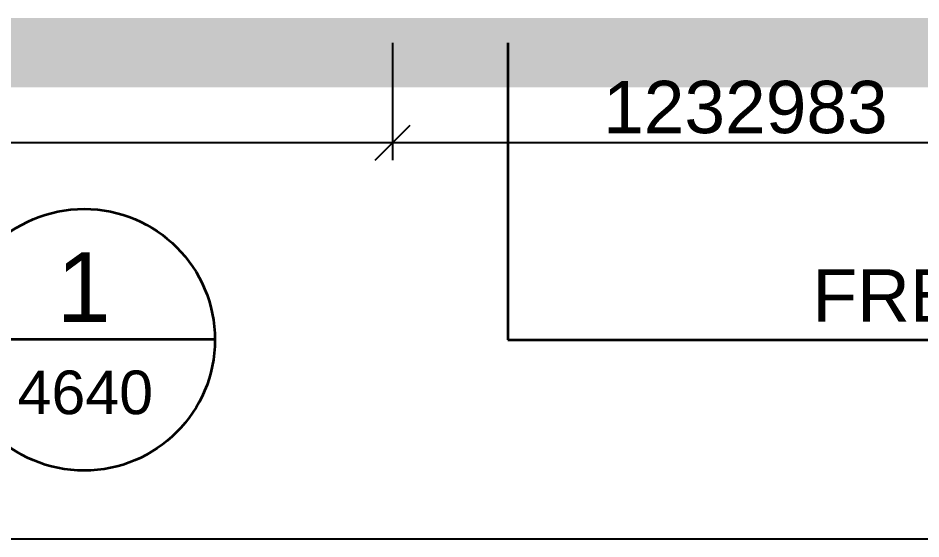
# Model space of a CAD drawing. Header units: millimetres. Extents: x 663313 to 1226001, y 1431724 to 1620898.
# Drawn here: x 870274 to 875450, y 1505819 to 1508805 of the extents above; entities that cross this region are included whole.
import ezdxf

# ---------------------------------------------------------------- set-up
doc = ezdxf.new("R2010")
doc.units = ezdxf.units.MM
doc.set_wipeout_variables(frame=1)
doc.layers.add('000 - 0_HIDE_OBJ_FRAMING_DEF_SUB', color=7, linetype='Continuous', plot=False)
for name, color, linetype in [('000 - CONCRETE_COL_HATCH_', 7, 'Continuous'), ('000 - CONCRETE_COL_WIPEOUT_', 7, 'Continuous'), ('_PP-Dim', 7, 'Continuous')]:
    doc.layers.add(name, color=color, linetype=linetype)
doc.styles.add('Arial', font='arial.ttf')
doc.styles.add('Arial_1', font='arial.ttf', dxfattribs={"height": 125})
doc.styles.add('Arial_2', font='arial.ttf', dxfattribs={"height": 300})
doc.dimstyles.new('DPA-DIM-3_0_T-T', dxfattribs={"dimscale": 304.8, "dimtxt": 1.004192, "dimasz": 0.656168, "dimexe": 0.328084, "dimexo": 0.0625, "dimgap": 0.164042, "dimtad": 1, "dimdec": 0, "dimlfac": 304.8, "dimzin": 0, "dimdsep": 46, "dimtxsty": 'Arial_2', "dimblk1": 'OBLIQUE', "dimblk2": 'OBLIQUE', "dimsah": 1, "dimcen": 0.09, "dimdle": 0.656168, "dimclrd": 7, "dimclre": 7, "dimclrt": 7, "dimadec": 8, "dimazin": 0, "dimtfac": 1, "dimtdec": 4, "dimtix": 1, "dimtmove": 0, "dimatfit": 3, "dimfxl": 0.004306, "dimfxlon": 1, "dimtvp": 1, "dimtolj": 1, "dimtzin": 0, "dimarcsym": 2})

# ---------------------------------------------------------------- blocks, each defined once
blk = doc.blocks.new('A$Cbc3bdfda')
at = {"layer": 'Defpoints', "color": 7}
blk.add_lwpolyline([(0, -400), (775, -400), (775, 0), (0, 0)], close=True, dxfattribs=at)
blk = doc.blocks.new('_Oblique')
at = {"color": 7, "linetype": 'ByBlock', "lineweight": -2}
blk.add_line((-0.5, -0.5), (0.5, 0.5), dxfattribs=at)
blk = doc.blocks.new('*D3581')
at = {"layer": '000 - 0_HIDE_OBJ_FRAMING_DEF_SUB', "color": 7, "lineweight": -2, "transparency": 16777216}
for p, q in [((-20810, -142.3), (-20810, -815.3)), ((-16764.8, -150.1), (-16764.8, -815.3)), ((-16564.8, -715.3), (-21010, -715.3))]:
    blk.add_line(p, q, dxfattribs=at)
at = {"layer": 'Defpoints', "color": 7, "transparency": 16777216}
for p in [(-20810, -123.2), (-16764.8, -131.1), (-20810, -715.3)]:
    blk.add_point(p, dxfattribs=at)
at = {"layer": '000 - 0_HIDE_OBJ_FRAMING_DEF_SUB', "color": 7, "lineweight": -2, "transparency": 16777216, "xscale": 200, "yscale": 200, "zscale": 200, "rotation": 180}
blk.add_blockref('_Oblique', (-20810, -715.3), dxfattribs=at)
at = {"layer": '000 - 0_HIDE_OBJ_FRAMING_DEF_SUB', "color": 7, "lineweight": -2, "transparency": 16777216, "xscale": 200, "yscale": 200, "zscale": 200}
blk.add_blockref('_Oblique', (-16764.8, -715.3), dxfattribs=at)
at = {"layer": '000 - 0_HIDE_OBJ_FRAMING_DEF_SUB', "color": 7, "transparency": 16777216, "insert": (-18787.4, -512), "char_height": 300, "width": 1107.531, "attachment_point": 5, "style": 'Arial_2'}
blk.add_mtext('\\A1;1232983', dxfattribs=at)
blk = doc.blocks.new('*D3582')
at = {"layer": '000 - 0_HIDE_OBJ_FRAMING_DEF_SUB', "color": 7, "lineweight": -2, "transparency": 16777216}
for p, q in [((-48699.8, -73.4), (-48699.8, -815.3)), ((-20810, -142.3), (-20810, -815.3)), ((-20610, -715.3), (-48899.8, -715.3))]:
    blk.add_line(p, q, dxfattribs=at)
at = {"layer": 'Defpoints', "color": 7, "transparency": 16777216}
for p in [(-48699.8, -54.4), (-20810, -123.2), (-48699.8, -715.3)]:
    blk.add_point(p, dxfattribs=at)
at = {"layer": '000 - 0_HIDE_OBJ_FRAMING_DEF_SUB', "color": 7, "lineweight": -2, "transparency": 16777216, "xscale": 200, "yscale": 200, "zscale": 200, "rotation": 180}
blk.add_blockref('_Oblique', (-48699.8, -715.3), dxfattribs=at)
at = {"layer": '000 - 0_HIDE_OBJ_FRAMING_DEF_SUB', "color": 7, "lineweight": -2, "transparency": 16777216, "xscale": 200, "yscale": 200, "zscale": 200}
blk.add_blockref('_Oblique', (-20810, -715.3), dxfattribs=at)
at = {"layer": '000 - 0_HIDE_OBJ_FRAMING_DEF_SUB', "color": 7, "transparency": 16777216, "insert": (-34754.9, -512.1), "char_height": 300, "width": 1384.414, "attachment_point": 5, "style": 'Arial_2'}
blk.add_mtext('\\A1;8500804', dxfattribs=at)
blk = doc.blocks.new('DPA_AN_Callout Symbol - UP-Down-6278882-ENT 4 ELE-2 sheet')
at = {"layer": '000 - 0_HIDE_OBJ_FRAMING_DEF_SUB', "color": 7, "lineweight": 35}
blk.add_line((-167046, 103016.2), (-165546, 103016.2), dxfattribs=at)
blk.add_circle((-166296, 103013.4), 750, dxfattribs=at)
blk = doc.blocks.new('*U5405')
at = {"layer": '000 - CONCRETE_COL_HATCH_'}
h = blk.add_hatch(dxfattribs=at)
h.set_pattern_fill('EARTH', scale=0.5, angle=45)
h.set_pattern_definition([(45, (68827.957, -831398.828), (0, 4.49012806), [3.175, -3.175]), (45, (68827.115, -831397.986), (0, 4.49012806), [3.175, -3.175]), (45, (68826.273, -831397.1442), (0, 4.49012806), [3.175, -3.175]), (135, (68826.273, -831396.583), (-4.49012806, 0), [3.175, -3.175]), (135, (68827.115, -831395.741), (-4.49012806, 0), [3.175, -3.175]), (135, (68827.957, -831394.899), (-4.49012806, 0), [3.175, -3.175])])
h.paths.add_polyline_path([(0, 0), (34414, 0), (34414, 398), (0, 398)])
blk = doc.blocks.new('A$Cc320a9d8')
at = {"layer": '000 - 0_HIDE_OBJ_FRAMING_DEF_SUB', "color": 7, "lineweight": 35}
for p, q in [((-20149.9585, -141.9462), (-20149.9585, -1844.0501)), ((-20149.9585, -1844.0501), (-14957.0752, -1844.0501))]:
    blk.add_line(p, q, dxfattribs=at)
blk.add_blockref('DPA_AN_Callout Symbol - UP-Down-6278882-ENT 4 ELE-2 sheet', (143717.9247, -104857.4405), dxfattribs=at)
at = {"layer": '000 - 0_HIDE_OBJ_FRAMING_DEF_SUB', "color": 7, "lineweight": 9, "attachment_point": 1}
for s, insert, char_height, width, style in [('1', (-22735.3333, -1342.0885), 400, 376.793125, 'Arial'), ('4640', (-22959.5077, -2020.6), 250, 929.9575, 'Arial_1')]:
    blk.add_mtext(s, dxfattribs=dict(at, insert=insert, char_height=char_height, width=width, style=style))
at = {"layer": '000 - 0_HIDE_OBJ_FRAMING_DEF_SUB', "color": 7, "insert": (-18403.081, -1440.4157), "char_height": 300, "width": 4176.791875, "attachment_point": 1, "style": 'Arial_2'}
blk.add_mtext('FREE STANDING', dxfattribs=at)
at = {"layer": '000 - 0_HIDE_OBJ_FRAMING_DEF_SUB', "color": 7}
for base, p1, p2, override, picture, middle in [((-48699.7823, -715.2981), (-20810.0047, -123.2081), (-48699.7823, -54.3912), {"dimpost": '<>', "dimclrd": 7, "dimclre": 7, "dimclrt": 7, "dimfxl": 27889.862415}, '*D3582', (-34754.8935, -512.1262)), ((-20810.0047, -715.2981), (-16764.7863, -131.0922), (-20810.0047, -123.2081), {"dimpost": '<>', "dimclrd": 7, "dimclre": 7, "dimclrt": 7, "dimfxl": 4045.226104}, '*D3581', (-18787.3955, -512.0239))]:
    dim = blk.add_linear_dim(base=base, p1=p1, p2=p2, dimstyle='DPA-DIM-3_0_T-T', override=override, dxfattribs=at)
    dim.commit()
    dim.dimension.update_dxf_attribs({"geometry": picture, "text_midpoint": middle})

msp = doc.modelspace()

# ---------------------------------------------------------------- block references
at = {"layer": '_PP-Dim', "color": 7, "xscale": 50, "yscale": 50, "zscale": 50}
msp.add_blockref('A$Cbc3bdfda', (837862.5634, 1525819.1136), dxfattribs=at)

# ---------------------------------------------------------------- next in the draw order: block references
at = {"color": 7}
msp.add_blockref('A$Cc320a9d8', (893230.7929, 1508805.0011), dxfattribs=at)

# ---------------------------------------------------------------- next in the draw order: block references
msp.add_blockref('*U5405', (841890.1923, 1508407.0012), dxfattribs=at)

doc.saveas('drawing.dxf')
